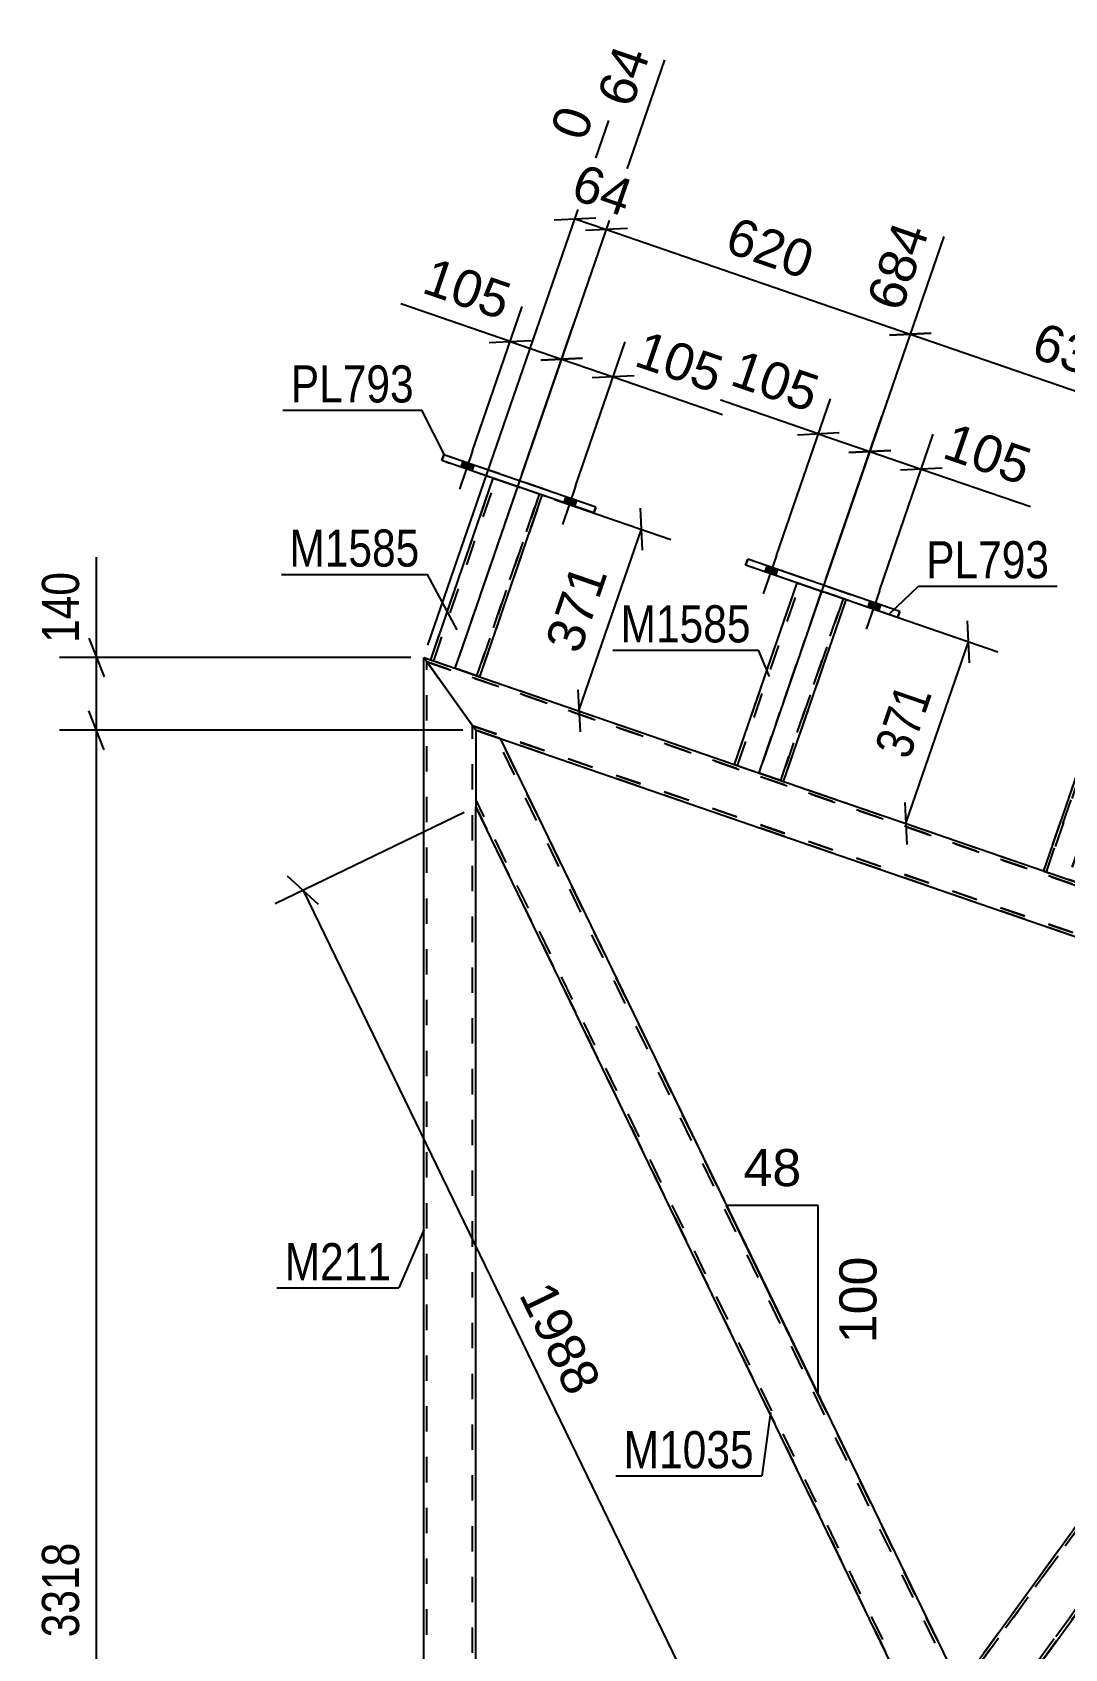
# Model space of a CAD drawing. Header units: millimetres. Extents: x -2250 to 594, y 0 to 1057.
# Drawn here: x -295.2 to -215.5, y 754.5 to 879.3 of the extents above; entities that cross this region are included whole.
import ezdxf

# ---------------------------------------------------------------- set-up
doc = ezdxf.new("R2010")
doc.units = ezdxf.units.MM
doc.linetypes.add('DXK_LINE_DOT2', pattern=[3.9198, 1.9599, -1.9599])
doc.linetypes.add('DXK_LINE_DOT3', pattern=[5.9187, 2.979, -0.9799, 0.9799, -0.9799])
doc.styles.add('Arial', font='ARIAL.TTF', dxfattribs={"height": 0.2})
doc.styles.add('Arial Narrow', font='ARIALN.TTF', dxfattribs={"height": 0.2})

# ---------------------------------------------------------------- blocks, each defined once
blk = doc.blocks.new('Part-761553754-2103 - 1997')
at = {"color": 2, "linetype": 'Continuous'}
for p, q in [((-263.59, 846.25), (-263.43, 846.71)), ((-251.86, 842.22), (-263.59, 846.25)), ((-263.59, 846.25), (-263.59, 846.25)), ((-251.7, 842.67), (-263.43, 846.71)), ((-263.43, 846.71), (-263.43, 846.71)), ((-251.7, 842.67), (-251.86, 842.22)), ((-251.86, 842.22), (-251.86, 842.22)), ((-251.7, 842.67), (-251.7, 842.67))]:
    blk.add_line(p, q, dxfattribs=at)
at = {"color": 7, "linetype": 'DXK_LINE_DOT2'}
for p, q in [((-263.43, 846.71), (-263.59, 846.25)), ((-251.86, 842.22), (-263.59, 846.25)), ((-251.7, 842.67), (-263.43, 846.71)), ((-251.86, 842.22), (-251.7, 842.67))]:
    blk.add_line(p, q, dxfattribs=at)
blk = doc.blocks.new('Bolt-761553754-2052 - 1997')
at = {"linetype": 'Continuous'}
for points in [[(-261.12, 845.91), (-261.95, 846.2), (-262.11, 845.75), (-261.28, 845.46)], [(-253.18, 843.18), (-254.01, 843.47), (-254.17, 843.01), (-253.34, 842.73)]]:
    blk.add_hatch(color=1, dxfattribs=at).paths.add_polyline_path(points)
at = {"color": 1, "linetype": 'Continuous'}
for p, q in [((-261.21, 847), (-262.23, 844.05)), ((-261.95, 846.2), (-262.11, 845.75)), ((-261.12, 845.91), (-261.28, 845.46)), ((-253.27, 844.27), (-254.28, 841.32)), ((-254.01, 843.47), (-254.17, 843.01)), ((-253.18, 843.18), (-253.34, 842.73))]:
    blk.add_line(p, q, dxfattribs=at)
blk = doc.blocks.new('Part-761553754-2026 - 1997')
at = {"color": 2, "linetype": 'Continuous'}
for p, q in [((-260.97, 825.44), (-260.97, 819.54)), ((-260.97, 825.44), (-259.07, 824.79)), ((-259.07, 824.79), (-259.07, 824.79)), ((-259.07, 824.79), (-223.63, 751.66)), ((-226.3, 747.99), (-260.97, 819.54)), ((-226.3, 747.99), (-223.63, 751.66)), ((-223.63, 751.66), (-223.63, 751.66)), ((-226.3, 747.99), (-226.3, 747.99))]:
    blk.add_line(p, q, dxfattribs=at)
at = {"color": 7, "linetype": 'DXK_LINE_DOT2'}
for p, q in [((-259.07, 824.79), (-260.97, 825.44)), ((-259.39, 824.9), (-259.39, 824.9)), ((-223.79, 751.44), (-259.39, 824.9)), ((-223.79, 751.44), (-259.39, 824.9)), ((-223.63, 751.66), (-259.07, 824.79)), ((-226.14, 748.21), (-260.97, 820.09)), ((-226.14, 748.21), (-260.97, 820.09)), ((-260.97, 819.54), (-226.3, 747.99)), ((-226.3, 747.99), (-223.63, 751.66)), ((-223.79, 751.44), (-223.79, 751.44)), ((-226.14, 748.21), (-226.14, 748.21))]:
    blk.add_line(p, q, dxfattribs=at)
blk = doc.blocks.new('Bolt-761553754-2053 - 1997')
at = {"linetype": 'Continuous'}
for points in [[(-261.12, 845.91), (-261.95, 846.2), (-262.11, 845.75), (-261.28, 845.46)], [(-253.18, 843.18), (-254.01, 843.47), (-254.17, 843.01), (-253.34, 842.73)]]:
    blk.add_hatch(color=1, dxfattribs=at).paths.add_polyline_path(points)
at = {"color": 1, "linetype": 'Continuous'}
for p, q in [((-261.21, 847), (-262.23, 844.05)), ((-261.95, 846.2), (-262.11, 845.75)), ((-261.12, 845.91), (-261.28, 845.46)), ((-253.27, 844.27), (-254.28, 841.32)), ((-254.01, 843.47), (-254.17, 843.01)), ((-253.18, 843.18), (-253.34, 842.73))]:
    blk.add_line(p, q, dxfattribs=at)
blk = doc.blocks.new('Bolt-761553754-2056 - 1997')
at = {"linetype": 'Continuous'}
for points in [[(-237.67, 837.84), (-238.5, 838.13), (-238.66, 837.67), (-237.83, 837.39)], [(-229.73, 835.11), (-230.56, 835.4), (-230.72, 834.94), (-229.89, 834.65)]]:
    blk.add_hatch(color=1, dxfattribs=at).paths.add_polyline_path(points)
at = {"color": 1, "linetype": 'Continuous'}
for p, q in [((-237.76, 838.93), (-238.78, 835.98)), ((-238.5, 838.13), (-238.66, 837.67)), ((-237.67, 837.84), (-237.83, 837.39)), ((-229.82, 836.2), (-230.83, 833.25)), ((-230.56, 835.4), (-230.72, 834.94)), ((-229.73, 835.11), (-229.89, 834.65))]:
    blk.add_line(p, q, dxfattribs=at)
blk = doc.blocks.new('Bolt-761553754-2057 - 1997')
at = {"linetype": 'Continuous'}
for points in [[(-237.67, 837.84), (-238.5, 838.13), (-238.66, 837.67), (-237.83, 837.39)], [(-229.73, 835.11), (-230.56, 835.4), (-230.72, 834.94), (-229.89, 834.66)]]:
    blk.add_hatch(color=1, dxfattribs=at).paths.add_polyline_path(points)
at = {"color": 1, "linetype": 'Continuous'}
for p, q in [((-237.76, 838.93), (-238.78, 835.98)), ((-238.5, 838.13), (-238.66, 837.67)), ((-237.67, 837.84), (-237.83, 837.39)), ((-229.82, 836.2), (-230.83, 833.25)), ((-230.56, 835.4), (-230.72, 834.94)), ((-229.73, 835.11), (-229.89, 834.66))]:
    blk.add_line(p, q, dxfattribs=at)
blk = doc.blocks.new('Part-761553754-2118 - 1997')
at = {"color": 2, "linetype": 'Continuous'}
for p, q in [((-264.44, 830.87), (-259.61, 844.89)), ((-260.65, 829.57), (-255.83, 843.58)), ((-264.44, 830.87), (-264.44, 830.87)), ((-264.44, 830.87), (-260.65, 829.57)), ((-260.65, 829.57), (-260.65, 829.57))]:
    blk.add_line(p, q, dxfattribs=at)
at = {"color": 7, "linetype": 'DXK_LINE_DOT2'}
for p, q in [((-264.44, 830.87), (-259.61, 844.89)), ((-264.21, 830.79), (-259.39, 844.81)), ((-264.21, 830.79), (-259.39, 844.81)), ((-259.61, 844.89), (-259.61, 844.89)), ((-259.61, 844.89), (-259.16, 844.73)), ((-259.61, 844.89), (-259.58, 844.87)), ((-259.58, 844.87), (-259.16, 844.73)), ((-259.39, 844.81), (-255.83, 843.58)), ((-259.39, 844.81), (-256.06, 843.66)), ((-259.39, 844.81), (-259.39, 844.81)), ((-256.06, 843.66), (-260.88, 829.64)), ((-260.88, 829.64), (-256.06, 843.66)), ((-260.65, 829.57), (-255.83, 843.58)), ((-255.87, 843.6), (-256.29, 843.74)), ((-256.06, 843.66), (-256.06, 843.66)), ((-255.83, 843.58), (-255.87, 843.6)), ((-255.83, 843.58), (-255.83, 843.58)), ((-264.44, 830.87), (-264.4, 830.86)), ((-264.4, 830.86), (-263.98, 830.71)), ((-260.65, 829.57), (-264.21, 830.79)), ((-264.21, 830.79), (-264.21, 830.79)), ((-264.21, 830.79), (-264.19, 830.78)), ((-264.19, 830.78), (-264.07, 830.74)), ((-264.07, 830.74), (-263.98, 830.71)), ((-260.88, 829.64), (-260.88, 829.64))]:
    blk.add_line(p, q, dxfattribs=at)
at = {"color": 7, "linetype": 'DXK_LINE_DOT3'}
blk.add_line((-262.55, 830.22), (-257.72, 844.24), dxfattribs=at)
blk = doc.blocks.new('Part-761553754-2135 - 1997')
at = {"color": 2, "linetype": 'Continuous'}
for p, q in [((-212.01, 829.53), (-217.16, 814.58)), ((-212.01, 829.53), (-212.01, 829.53)), ((-212.01, 829.53), (-211.98, 829.51)), ((-211.98, 829.51), (-211.88, 829.48)), ((-211.88, 829.48), (-208.23, 828.23)), ((-213.37, 813.28), (-208.23, 828.23)), ((-208.23, 828.23), (-208.23, 828.23)), ((-217.16, 814.58), (-217.16, 814.58)), ((-217.16, 814.58), (-213.37, 813.28)), ((-213.37, 813.28), (-213.37, 813.28))]:
    blk.add_line(p, q, dxfattribs=at)
at = {"color": 7, "linetype": 'DXK_LINE_DOT2'}
for p, q in [((-212.01, 829.53), (-217.16, 814.58)), ((-216.93, 814.5), (-211.79, 829.45)), ((-211.79, 829.45), (-216.93, 814.5)), ((-212.01, 829.53), (-211.56, 829.37)), ((-211.79, 829.45), (-208.46, 828.3)), ((-211.79, 829.45), (-211.79, 829.45)), ((-211.77, 829.44), (-211.79, 829.45)), ((-211.73, 829.43), (-211.77, 829.44)), ((-211.73, 829.43), (-211.56, 829.37)), ((-213.6, 813.36), (-208.46, 828.3)), ((-208.46, 828.3), (-213.6, 813.36)), ((-208.23, 828.23), (-213.37, 813.28)), ((-208.68, 828.38), (-208.52, 828.33)), ((-208.27, 828.24), (-208.68, 828.38)), ((-208.52, 828.33), (-208.51, 828.32)), ((-208.51, 828.32), (-208.48, 828.31)), ((-208.48, 828.31), (-208.46, 828.3)), ((-208.46, 828.3), (-208.46, 828.3)), ((-208.23, 828.23), (-208.27, 828.24)), ((-217.16, 814.58), (-217.12, 814.57)), ((-217.12, 814.57), (-216.7, 814.42)), ((-213.37, 813.28), (-216.93, 814.5)), ((-216.93, 814.5), (-216.93, 814.5)), ((-216.93, 814.5), (-216.91, 814.49)), ((-216.91, 814.49), (-216.88, 814.48)), ((-216.88, 814.48), (-216.86, 814.48)), ((-216.86, 814.48), (-216.79, 814.45)), ((-216.79, 814.45), (-216.7, 814.42)), ((-213.6, 813.36), (-213.6, 813.36))]:
    blk.add_line(p, q, dxfattribs=at)
at = {"color": 7, "linetype": 'DXK_LINE_DOT3'}
blk.add_line((-210.12, 828.88), (-215.27, 813.93), dxfattribs=at)
blk = doc.blocks.new('Part-761553754-2141 - 1997')
at = {"color": 2, "linetype": 'Continuous'}
for p, q in [((-240.14, 838.18), (-239.98, 838.64)), ((-228.25, 834.6), (-239.98, 838.64)), ((-239.98, 838.64), (-239.98, 838.64)), ((-228.41, 834.15), (-240.14, 838.18)), ((-240.14, 838.18), (-240.14, 838.18)), ((-228.25, 834.6), (-228.41, 834.15)), ((-228.41, 834.15), (-228.41, 834.15)), ((-228.25, 834.6), (-228.25, 834.6))]:
    blk.add_line(p, q, dxfattribs=at)
at = {"color": 7, "linetype": 'DXK_LINE_DOT2'}
for p, q in [((-239.98, 838.64), (-240.14, 838.18)), ((-228.25, 834.6), (-239.98, 838.64)), ((-228.41, 834.15), (-240.14, 838.18)), ((-228.41, 834.15), (-228.25, 834.6))]:
    blk.add_line(p, q, dxfattribs=at)
blk = doc.blocks.new('Part-761553754-2372 - 1997')
at = {"color": 2, "linetype": 'Continuous'}
for p, q in [((-264.97, 692.74), (-264.97, 831.05)), ((-264.97, 831.05), (-260.97, 825.44)), ((-260.97, 700.31), (-260.97, 819.54))]:
    blk.add_line(p, q, dxfattribs=at)
at = {"color": 7, "linetype": 'DXK_LINE_DOT2'}
for p, q in [((-264.97, 831.05), (-260.97, 825.44)), ((-264.73, 830.72), (-264.68, 830.64)), ((-264.73, 692.91), (-264.73, 830.72)), ((-261.21, 825.78), (-261.23, 825.81)), ((-261.21, 695.42), (-261.21, 825.78)), ((-260.97, 825.44), (-260.97, 819.54))]:
    blk.add_line(p, q, dxfattribs=at)
blk = doc.blocks.new('Part-761553754-2255 - 1997')
at = {"color": 2, "linetype": 'Continuous'}
for p, q in [((-240.99, 822.79), (-236.16, 836.82)), ((-237.21, 821.49), (-232.38, 835.51)), ((-240.99, 822.79), (-240.99, 822.79)), ((-240.99, 822.79), (-237.21, 821.49)), ((-237.21, 821.49), (-237.21, 821.49))]:
    blk.add_line(p, q, dxfattribs=at)
at = {"color": 7, "linetype": 'DXK_LINE_DOT2'}
for p, q in [((-240.99, 822.79), (-236.16, 836.82)), ((-240.76, 822.71), (-235.94, 836.74)), ((-240.76, 822.71), (-235.94, 836.74)), ((-236.16, 836.82), (-236.16, 836.82)), ((-236.16, 836.82), (-235.71, 836.66)), ((-236.16, 836.82), (-236.13, 836.8)), ((-236.13, 836.8), (-235.71, 836.66)), ((-235.94, 836.74), (-232.38, 835.51)), ((-235.94, 836.74), (-232.61, 835.59)), ((-235.94, 836.74), (-235.94, 836.74)), ((-232.61, 835.59), (-237.43, 821.57)), ((-237.43, 821.57), (-232.61, 835.59)), ((-237.21, 821.49), (-232.38, 835.51)), ((-232.42, 835.53), (-232.84, 835.67)), ((-232.61, 835.59), (-232.61, 835.59)), ((-232.38, 835.51), (-232.42, 835.53)), ((-232.38, 835.51), (-232.38, 835.51)), ((-240.99, 822.79), (-240.95, 822.78)), ((-240.95, 822.78), (-240.54, 822.63)), ((-237.21, 821.49), (-240.76, 822.71)), ((-240.76, 822.71), (-240.76, 822.71)), ((-240.76, 822.71), (-240.75, 822.71)), ((-240.75, 822.71), (-240.62, 822.66)), ((-240.62, 822.66), (-240.54, 822.63)), ((-237.43, 821.57), (-237.43, 821.57))]:
    blk.add_line(p, q, dxfattribs=at)
at = {"color": 7, "linetype": 'DXK_LINE_DOT3'}
blk.add_line((-239.1, 822.14), (-234.27, 836.16), dxfattribs=at)
blk = doc.blocks.new('Part-761553754-2357 - 1997')
at = {"color": 2, "linetype": 'Continuous'}
for p, q in [((-264.97, 831.05), (-264.44, 830.87)), ((-264.97, 831.05), (-264.97, 831.05)), ((-261.45, 826.12), (-264.97, 831.05)), ((-261.11, 829.72), (-240.99, 822.79)), ((-261.45, 826.12), (-260.97, 825.44)), ((-259.07, 824.79), (-188.97, 800.64)), ((-240.95, 822.78), (-217.16, 814.58)), ((-213.83, 813.43), (-188.97, 804.87)), ((-188.97, 804.87), (-188.97, 804.87)), ((-188.97, 804.87), (-188.97, 804.83)), ((-188.97, 804.83), (-188.97, 804.36)), ((-188.97, 804.36), (-188.97, 804.34))]:
    blk.add_line(p, q, dxfattribs=at)
at = {"color": 7, "linetype": 'DXK_LINE_DOT2'}
for p, q in [((-260.97, 825.44), (-264.97, 831.05)), ((-264.97, 831.05), (-188.97, 804.87)), ((-264.73, 830.72), (-188.97, 804.62)), ((-188.97, 804.62), (-264.73, 830.72)), ((-264.73, 830.72), (-264.73, 830.72)), ((-264.73, 830.72), (-264.71, 830.69)), ((-264.71, 830.69), (-264.68, 830.64)), ((-264.58, 830.51), (-264.49, 830.38)), ((-264.44, 830.87), (-261.11, 829.72)), ((-261.21, 825.78), (-188.97, 800.89)), ((-188.97, 800.89), (-261.21, 825.78)), ((-261.21, 825.78), (-261.21, 825.78)), ((-260.97, 825.44), (-259.07, 824.79)), ((-188.97, 800.64), (-260.97, 825.44)), ((-260.97, 825.44), (-260.97, 825.44)), ((-240.99, 822.79), (-240.95, 822.78)), ((-217.16, 814.58), (-213.83, 813.43)), ((-188.97, 804.87), (-188.97, 804.72)), ((-188.97, 804.62), (-188.97, 804.62)), ((-188.97, 804.36), (-188.97, 800.64)), ((-188.97, 800.89), (-188.97, 800.89)), ((-188.97, 800.64), (-188.97, 800.64))]:
    blk.add_line(p, q, dxfattribs=at)
blk = doc.blocks.new('Part-761553754-2387 - 1997')
at = {"color": 7, "linetype": 'DXK_LINE_DOT2'}
for p, q in [((-260.97, 700.31), (-188.97, 799.32)), ((-188.97, 798.92), (-260.97, 699.9)), ((-260.97, 699.9), (-188.97, 798.92)), ((-188.97, 793.94), (-188.97, 799.32)), ((-188.91, 793.64), (-188.97, 793.94)), ((-188.97, 793.94), (-188.91, 793.64)), ((-188.91, 793.64), (-188.97, 793.94)), ((-188.97, 793.94), (-188.91, 793.64)), ((-188.83, 793.53), (-188.91, 793.64)), ((-188.91, 793.64), (-188.83, 793.53)), ((-188.83, 793.53), (-188.91, 793.64)), ((-188.91, 793.64), (-188.83, 793.53)), ((-188.74, 793.38), (-188.83, 793.53)), ((-188.74, 793.38), (-188.83, 793.53)), ((-188.67, 793.34), (-260, 695.25)), ((-260, 695.25), (-188.67, 793.34)), ((-188.48, 793.2), (-259.76, 695.17)), ((-188.73, 793.38), (-188.78, 793.44)), ((-188.74, 793.38), (-188.67, 793.34)), ((-188.74, 793.38), (-188.72, 793.37)), ((-188.51, 793.22), (-188.74, 793.38)), ((-188.74, 793.38), (-188.73, 793.38)), ((-188.69, 793.35), (-188.73, 793.38)), ((-188.72, 793.37), (-188.51, 793.22)), ((-188.67, 793.34), (-188.69, 793.35)), ((-188.67, 793.34), (-188.67, 793.34)), ((-188.51, 793.22), (-188.48, 793.2)), ((-188.51, 793.22), (-188.48, 793.21)), ((-226.3, 747.99), (-223.63, 751.66)), ((-224.32, 743.91), (-221.65, 747.58)), ((-260.97, 699.9), (-260.97, 699.9)), ((-260.97, 695.59), (-260.97, 695.59)), ((-260.97, 695.59), (-259.76, 695.17)), ((-260.07, 695.28), (-260, 695.25)), ((-260, 695.25), (-260, 695.25))]:
    blk.add_line(p, q, dxfattribs=at)
at = {"color": 2, "linetype": 'Continuous'}
for p, q in [((-223.63, 751.66), (-188.97, 799.32)), ((-221.65, 747.58), (-188.48, 793.2)), ((-188.48, 793.21), (-188.48, 793.2)), ((-188.48, 793.2), (-188.48, 793.2)), ((-260.97, 700.31), (-226.3, 747.99)), ((-259.76, 695.17), (-224.32, 743.91)), ((-260.97, 695.59), (-260.97, 700.31)), ((-260.97, 695.59), (-260.06, 695.27)), ((-259.8, 695.18), (-260.06, 695.27)), ((-259.76, 695.17), (-259.8, 695.18)), ((-259.76, 695.17), (-259.76, 695.17))]:
    blk.add_line(p, q, dxfattribs=at)
blk = doc.blocks.new('StraightDimension-761553754-2583 - 1997')
at = {"color": 7, "linetype": 'Continuous'}
for p, q in [((-237.76, 838.93), (-233.6, 851.03)), ((-233.95, 837.11), (-229.63, 849.66)), ((-236.14, 848.25), (-232.92, 848.41)), ((-234.53, 848.33), (-230.56, 846.96)), ((-228.94, 847.04), (-232.17, 846.88))]:
    blk.add_line(p, q, dxfattribs=at)
at = {"color": 0}
blk.add_wipeout([(-234.78, 849.21), (-233.41, 853.18), (-240.86, 855.74), (-242.22, 851.77)], dxfattribs=at)
at = {"color": 7, "linetype": 'Continuous'}
blk.add_line((-234.53, 848.33), (-242.96, 851.23), dxfattribs=at)
blk.add_line((-234.53, 848.33), (-242.96, 851.23), dxfattribs=at)
at = {"color": 3, "style": 'Arial'}
blk.add_text('105', height=2.865, rotation=-18.9878, dxfattribs=at).set_placement((-241.46, 852.14))
blk = doc.blocks.new('StraightDimension-761553754-2437 - 1997')
at = {"color": 7, "linetype": 'Continuous'}
for p, q in [((-231.44, 835.19), (-220.67, 831.49)), ((-222.86, 830.65), (-223.02, 833.88)), ((-227.77, 818.24), (-222.94, 832.27)), ((-236.26, 821.16), (-225.5, 817.46)), ((-227.85, 819.86), (-227.69, 816.63))]:
    blk.add_line(p, q, dxfattribs=at)
at = {"color": 0}
blk.add_wipeout([(-224.98, 828.66), (-228.95, 830.02), (-231.12, 823.7), (-227.15, 822.34)], dxfattribs=at)
at = {"color": 3, "style": 'Arial Narrow'}
blk.add_text('371', height=2.863, rotation=71.0124, dxfattribs=at).set_placement((-227.52, 823.1))
blk = doc.blocks.new('StraightDimension-761553754-2748 - 1997')
at = {"color": 7, "linetype": 'Continuous'}
for p, q in [((-261.21, 847), (-257.38, 858.14)), ((-257.4, 845.18), (-253.41, 856.77)), ((-259.92, 855.37), (-256.69, 855.52)), ((-258.31, 855.45), (-254.34, 854.08)), ((-252.72, 854.16), (-255.95, 854))]:
    blk.add_line(p, q, dxfattribs=at)
at = {"color": 0}
blk.add_wipeout([(-258.56, 856.32), (-257.19, 860.3), (-264.64, 862.86), (-266, 858.89)], dxfattribs=at)
at = {"color": 7, "linetype": 'Continuous'}
blk.add_line((-258.31, 855.45), (-266.74, 858.35), dxfattribs=at)
blk.add_line((-258.31, 855.45), (-266.74, 858.35), dxfattribs=at)
at = {"color": 3, "style": 'Arial'}
blk.add_text('105', height=2.865, rotation=-18.9878, dxfattribs=at).set_placement((-265.24, 859.26))
blk = doc.blocks.new('StraightDimension-761553754-2597 - 1997')
at = {"color": 7, "linetype": 'Continuous'}
for p, q in [((-233.95, 837.11), (-229.63, 849.66)), ((-229.82, 836.2), (-225.66, 848.29)), ((-232.17, 846.88), (-228.94, 847.04)), ((-230.56, 846.96), (-226.59, 845.6)), ((-224.97, 845.68), (-228.2, 845.52))]:
    blk.add_line(p, q, dxfattribs=at)
at = {"color": 0}
blk.add_wipeout([(-218.4, 843.58), (-217.04, 847.55), (-224.48, 850.11), (-225.85, 846.14)], dxfattribs=at)
at = {"color": 7, "linetype": 'Continuous'}
blk.add_line((-226.59, 845.6), (-218.15, 842.7), dxfattribs=at)
blk.add_line((-226.59, 845.6), (-218.15, 842.7), dxfattribs=at)
at = {"color": 3, "style": 'Arial'}
blk.add_text('105', height=2.865, rotation=-18.9878, dxfattribs=at).set_placement((-225.08, 846.51))
blk = doc.blocks.new('StraightDimension-761553754-2762 - 1997')
at = {"color": 7, "linetype": 'Continuous'}
for p, q in [((-257.4, 845.18), (-253.41, 856.77)), ((-253.27, 844.27), (-249.44, 855.41)), ((-255.95, 854), (-252.72, 854.16)), ((-254.34, 854.08), (-250.36, 852.71)), ((-248.75, 852.79), (-251.98, 852.63))]:
    blk.add_line(p, q, dxfattribs=at)
at = {"color": 0}
blk.add_wipeout([(-242.18, 850.69), (-240.82, 854.66), (-248.26, 857.22), (-249.62, 853.25)], dxfattribs=at)
at = {"color": 7, "linetype": 'Continuous'}
blk.add_line((-250.36, 852.71), (-241.93, 849.81), dxfattribs=at)
blk.add_line((-250.36, 852.71), (-241.93, 849.81), dxfattribs=at)
at = {"color": 3, "style": 'Arial'}
blk.add_text('105', height=2.865, rotation=-18.9878, dxfattribs=at).set_placement((-248.86, 853.62))
blk = doc.blocks.new('AngleDimension-761553754-2448 - 1997')
at = {"color": 7, "linetype": 'Continuous'}
for p, q in [((-246.92, 799.7), (-241.61, 788.75)), ((-234.54, 788.75), (-241.61, 788.75)), ((-234.54, 774.17), (-241.61, 788.75)), ((-234.54, 774.17), (-234.54, 788.75))]:
    blk.add_line(p, q, dxfattribs=at)
at = {"color": 0}
for points in [[(-235.25, 789.65), (-235.25, 793.85), (-240.9, 793.85), (-240.9, 789.65)], [(-229.44, 785.4), (-233.64, 785.4), (-233.64, 777.53), (-229.44, 777.53)]]:
    blk.add_wipeout(points, dxfattribs=at)
at = {"color": 3, "style": 'Arial'}
blk.add_text('48', height=2.865, dxfattribs=at).set_placement((-240.3, 790.25))
blk.add_text('100', height=2.865, rotation=90.0002, dxfattribs=at).set_placement((-230.04, 778.13))
blk = doc.blocks.new('StraightDimension-761553754-2552 - 1997')
at = {"color": 7, "linetype": 'Continuous'}
for p, q in [((-254.89, 843.26), (-245.91, 840.17)), ((-248.1, 839.34), (-248.26, 842.57)), ((-253, 826.93), (-248.18, 840.95)), ((-259.71, 829.24), (-250.73, 826.15)), ((-253.08, 828.55), (-252.92, 825.32))]:
    blk.add_line(p, q, dxfattribs=at)
at = {"color": 0}
blk.add_wipeout([(-250.02, 837.91), (-253.99, 839.27), (-256.55, 831.83), (-252.58, 830.47)], dxfattribs=at)
at = {"color": 3, "style": 'Arial'}
blk.add_text('371', height=2.865, rotation=71.0124, dxfattribs=at).set_placement((-252.95, 831.23))
blk = doc.blocks.new('StraightDimension-761553754-2670 - 1997')
at = {"color": 7, "linetype": 'Continuous'}
for p, q in [((-262.22, 831.16), (-246.37, 877.18)), ((-249.26, 864.17), (-252.49, 864.01)), ((-250.88, 864.09), (-227.43, 856.01)), ((-238.77, 823.09), (-224.83, 863.55)), ((-229.04, 855.93), (-225.82, 856.09))]:
    blk.add_line(p, q, dxfattribs=at)
at = {"color": 0}
blk.add_wipeout([(-235.19, 859.48), (-233.82, 863.45), (-241.26, 866.01), (-242.63, 862.04)], dxfattribs=at)
at = {"color": 0, "linetype": 'Continuous'}
blk.add_wipeout([(-225.21, 864.31), (-229.18, 865.68), (-231.74, 858.23), (-227.77, 856.87)], dxfattribs=at)
at = {"color": 3, "style": 'Arial'}
blk.add_text('620', height=2.865, rotation=-19.0107, dxfattribs=at).set_placement((-241.87, 862.41))
at = {"color": 3, "linetype": 'Continuous', "style": 'Arial'}
blk.add_text('684', height=2.865, rotation=70.9895, dxfattribs=at).set_placement((-228.14, 857.63))
blk = doc.blocks.new('StraightDimension-761553754-2681 - 1997')
at = {"color": 7, "linetype": 'Continuous'}
for p, q in [((-238.77, 823.09), (-224.83, 863.55)), ((-214.94, 814.88), (-200.28, 857.44)), ((-225.82, 856.09), (-229.04, 855.93)), ((-227.43, 856.01), (-203.6, 847.8)), ((-205.21, 847.72), (-201.98, 847.88))]:
    blk.add_line(p, q, dxfattribs=at)
at = {"color": 0, "linetype": 'Continuous'}
blk.add_wipeout([(-200.65, 858.2), (-204.62, 859.57), (-207.91, 850.02), (-203.94, 848.66)], dxfattribs=at)
at = {"color": 0}
blk.add_wipeout([(-211.55, 851.33), (-210.18, 855.3), (-217.62, 857.87), (-218.99, 853.89)], dxfattribs=at)
at = {"color": 3, "linetype": 'Continuous', "style": 'Arial'}
blk.add_text('1314', height=2.865, rotation=70.9895, dxfattribs=at).set_placement((-204.31, 849.42))
at = {"color": 3, "style": 'Arial'}
blk.add_text('630', height=2.865, rotation=-19.0107, dxfattribs=at).set_placement((-218.23, 854.27))
blk = doc.blocks.new('StraightDimension-761553754-2703 - 1997')
at = {"color": 7, "linetype": 'Continuous'}
for p, q in [((-262.22, 831.16), (-246.37, 877.18)), ((-264.65, 832), (-250.69, 872.51)), ((-254.92, 864.84), (-251.69, 865)), ((-253.3, 864.92), (-250.88, 864.09)), ((-249.26, 864.17), (-252.49, 864.01))]:
    blk.add_line(p, q, dxfattribs=at)
at = {"color": 0, "linetype": 'Continuous'}
blk.add_wipeout([(-246.74, 877.94), (-250.71, 879.31), (-252.55, 873.97), (-248.58, 872.6)], dxfattribs=at)
at = {"color": 0}
blk.add_wipeout([(-249.18, 864.29), (-247.81, 868.27), (-253.15, 870.1), (-254.52, 866.13)], dxfattribs=at)
at = {"color": 3, "style": 'Arial'}
blk.add_text('64', height=2.865, rotation=-19.0107, dxfattribs=at).set_placement((-253.75, 866.51))
at = {"color": 0, "linetype": 'Continuous'}
blk.add_wipeout([(-251.06, 873.27), (-255.03, 874.64), (-256.15, 871.4), (-252.18, 870.03)], dxfattribs=at)
at = {"color": 3, "linetype": 'Continuous', "style": 'Arial'}
for s, height, p in [('64', 2.865, (-248.95, 873.37)), ('0', 2.87, (-252.55, 870.8))]:
    blk.add_text(s, height=height, rotation=70.9895, dxfattribs=at).set_placement(p)
blk = doc.blocks.new('StraightDimension-761553754-2721 - 1997')
at = {"color": 7, "linetype": 'Continuous'}
for p, q in [((-261.87, 819.1), (-276.44, 812.04)), ((-273.09, 811.99), (-275.48, 814.17)), ((-274.28, 813.08), (-239.61, 741.54)), ((-227.2, 747.56), (-241.77, 740.49)), ((-240.81, 742.63), (-238.42, 740.45))]:
    blk.add_line(p, q, dxfattribs=at)
at = {"color": 0}
blk.add_wipeout([(-254.07, 773.1), (-250.29, 774.93), (-254.7, 784.01), (-258.47, 782.18)], dxfattribs=at)
at = {"color": 3, "style": 'Arial'}
blk.add_text('1988', height=2.865, rotation=-64.1426, dxfattribs=at).set_placement((-257.67, 781.9))
blk = doc.blocks.new('StraightDimension-761553754-2952 - 1997')
at = {"color": 7, "linetype": 'Continuous'}
for p, q in [((-289.63, 823.94), (-290.83, 826.94)), ((-261.97, 825.44), (-293.08, 825.44)), ((-290.23, 692.74), (-290.23, 825.44))]:
    blk.add_line(p, q, dxfattribs=at)
at = {"color": 0}
blk.add_wipeout([(-290.98, 763.35), (-295.18, 763.35), (-295.18, 754.83), (-290.98, 754.83)], dxfattribs=at)
at = {"color": 3, "style": 'Arial Narrow'}
blk.add_text('3318', height=2.863, rotation=90.0002, dxfattribs=at).set_placement((-291.58, 755.43))
blk = doc.blocks.new('StraightDimension-761553754-2977 - 1997')
at = {"color": 7, "linetype": 'Continuous'}
for p, q in [((-290.23, 831.05), (-290.23, 838.79)), ((-290.23, 831.05), (-290.23, 838.79)), ((-290.83, 832.55), (-289.63, 829.55)), ((-265.97, 831.05), (-293.08, 831.05)), ((-290.23, 825.44), (-290.23, 831.05)), ((-289.63, 823.94), (-290.83, 826.94)), ((-261.97, 825.44), (-293.08, 825.44))]:
    blk.add_line(p, q, dxfattribs=at)
at = {"color": 0}
blk.add_wipeout([(-290.98, 838.26), (-295.18, 838.26), (-295.18, 831.58), (-290.98, 831.58)], dxfattribs=at)
at = {"color": 3, "style": 'Arial Narrow'}
blk.add_text('140', height=2.863, rotation=90.0002, dxfattribs=at).set_placement((-291.58, 832.18))
blk = doc.blocks.new('Mark-761553754-2022 - 1997')
at = {"color": 0}
blk.add_wipeout([(-239.5, 768.48), (-239.5, 771.48), (-249.55, 771.48), (-249.55, 768.48)], dxfattribs=at)
blk.add_wipeout([(-239.5, 768.48), (-239.5, 771.48), (-249.55, 771.48), (-249.55, 768.48)], dxfattribs=at)
at = {"color": 30, "linetype": 'Continuous'}
for p in [(-238.21, 772.78), (-250.15, 767.88)]:
    blk.add_line(p, (-238.9, 767.88), dxfattribs=at)
at = {"color": 3, "style": 'Arial Narrow'}
blk.add_text('M1035', height=2.863, dxfattribs=at).set_placement((-249.55, 768.48))
blk = doc.blocks.new('Mark-761553754-2137 - 1997')
at = {"color": 0}
blk.add_wipeout([(-216.7, 837.17), (-216.7, 840.17), (-226.21, 840.17), (-226.21, 837.17)], dxfattribs=at)
blk.add_wipeout([(-216.7, 837.17), (-216.7, 840.17), (-226.21, 840.17), (-226.21, 837.17)], dxfattribs=at)
at = {"color": 30, "linetype": 'Continuous'}
for p, q in [((-229.03, 834.42), (-226.81, 836.57)), ((-226.81, 836.57), (-216.1, 836.57))]:
    blk.add_line(p, q, dxfattribs=at)
at = {"color": 3, "style": 'Arial Narrow'}
blk.add_text('PL793', height=2.863, dxfattribs=at).set_placement((-226.21, 837.17))
blk = doc.blocks.new('Mark-761553754-2099 - 1997')
at = {"color": 0}
blk.add_wipeout([(-265.73, 850.74), (-265.73, 853.74), (-275.24, 853.74), (-275.24, 850.74)], dxfattribs=at)
blk.add_wipeout([(-265.73, 850.74), (-265.73, 853.74), (-275.24, 853.74), (-275.24, 850.74)], dxfattribs=at)
at = {"color": 30, "linetype": 'Continuous'}
for p in [(-275.84, 850.14), (-263.36, 846.65)]:
    blk.add_line(p, (-265.13, 850.14), dxfattribs=at)
at = {"color": 3, "style": 'Arial Narrow'}
blk.add_text('PL793', height=2.863, dxfattribs=at).set_placement((-275.24, 850.74))
blk = doc.blocks.new('Mark-761553754-2114 - 1997')
at = {"color": 0}
blk.add_wipeout([(-265.3, 838.07), (-265.3, 841.07), (-275.35, 841.07), (-275.35, 838.07)], dxfattribs=at)
blk.add_wipeout([(-265.3, 838.07), (-265.3, 841.07), (-275.35, 841.07), (-275.35, 838.07)], dxfattribs=at)
at = {"color": 30, "linetype": 'Continuous'}
for p in [(-275.95, 837.47), (-262.4, 833.18)]:
    blk.add_line(p, (-264.7, 837.47), dxfattribs=at)
at = {"color": 3, "style": 'Arial Narrow'}
blk.add_text('M1585', height=2.863, dxfattribs=at).set_placement((-275.35, 838.07))
blk = doc.blocks.new('Mark-761553754-2251 - 1997')
at = {"color": 0}
blk.add_wipeout([(-239.74, 832.22), (-239.74, 835.22), (-249.79, 835.22), (-249.79, 832.22)], dxfattribs=at)
blk.add_wipeout([(-239.74, 832.22), (-239.74, 835.22), (-249.79, 835.22), (-249.79, 832.22)], dxfattribs=at)
at = {"color": 30, "linetype": 'Continuous'}
for p in [(-250.39, 831.62), (-238.3, 829.58)]:
    blk.add_line(p, (-239.14, 831.62), dxfattribs=at)
at = {"color": 3, "style": 'Arial Narrow'}
blk.add_text('M1585', height=2.863, dxfattribs=at).set_placement((-249.79, 832.22))
blk = doc.blocks.new('Mark-761553754-2368 - 1997')
at = {"color": 0}
blk.add_wipeout([(-267.49, 782.99), (-267.49, 785.99), (-275.71, 785.99), (-275.71, 782.99)], dxfattribs=at)
blk.add_wipeout([(-267.49, 782.99), (-267.49, 785.99), (-275.71, 785.99), (-275.71, 782.99)], dxfattribs=at)
at = {"color": 30, "linetype": 'Continuous'}
for p in [(-264.97, 786.87), (-276.31, 782.39)]:
    blk.add_line(p, (-266.89, 782.39), dxfattribs=at)
at = {"color": 3, "style": 'Arial Narrow'}
blk.add_text('M211', height=2.863, dxfattribs=at).set_placement((-275.71, 782.99))

msp = doc.modelspace()

# ---------------------------------------------------------------- block references
for name in ['Part-761553754-2103 - 1997', 'Bolt-761553754-2052 - 1997', 'Bolt-761553754-2053 - 1997', 'Part-761553754-2118 - 1997', 'Part-761553754-2141 - 1997', 'Bolt-761553754-2056 - 1997', 'Bolt-761553754-2057 - 1997', 'Part-761553754-2255 - 1997', 'Part-761553754-2372 - 1997', 'Part-761553754-2357 - 1997', 'Part-761553754-2135 - 1997', 'Part-761553754-2026 - 1997', 'Part-761553754-2387 - 1997']:
    msp.add_blockref(name, (0, 0))

# ---------------------------------------------------------------- next in the draw order: block references
for name in ['StraightDimension-761553754-2748 - 1997', 'StraightDimension-761553754-2583 - 1997', 'StraightDimension-761553754-2552 - 1997', 'StraightDimension-761553754-2437 - 1997', 'AngleDimension-761553754-2448 - 1997']:
    msp.add_blockref(name, (0, 0))

# ---------------------------------------------------------------- next in the draw order: block references
for name in ['StraightDimension-761553754-2762 - 1997', 'StraightDimension-761553754-2597 - 1997']:
    msp.add_blockref(name, (0, 0))

# ---------------------------------------------------------------- next in the draw order: block references
msp.add_blockref('StraightDimension-761553754-2670 - 1997', (0, 0))

# ---------------------------------------------------------------- next in the draw order: block references
for name in ['StraightDimension-761553754-2703 - 1997', 'StraightDimension-761553754-2681 - 1997']:
    msp.add_blockref(name, (0, 0))

# ---------------------------------------------------------------- next in the draw order: block references
for name in ['Mark-761553754-2099 - 1997', 'Mark-761553754-2137 - 1997', 'Mark-761553754-2251 - 1997', 'StraightDimension-761553754-2721 - 1997']:
    msp.add_blockref(name, (0, 0))

# ---------------------------------------------------------------- next in the draw order: block references
for name in ['StraightDimension-761553754-2952 - 1997', 'Mark-761553754-2022 - 1997']:
    msp.add_blockref(name, (0, 0))

# ---------------------------------------------------------------- next in the draw order: block references
for name in ['StraightDimension-761553754-2977 - 1997', 'Mark-761553754-2368 - 1997']:
    msp.add_blockref(name, (0, 0))

# ---------------------------------------------------------------- next in the draw order: block references
msp.add_blockref('Mark-761553754-2114 - 1997', (0, 0))

doc.saveas('drawing.dxf')
